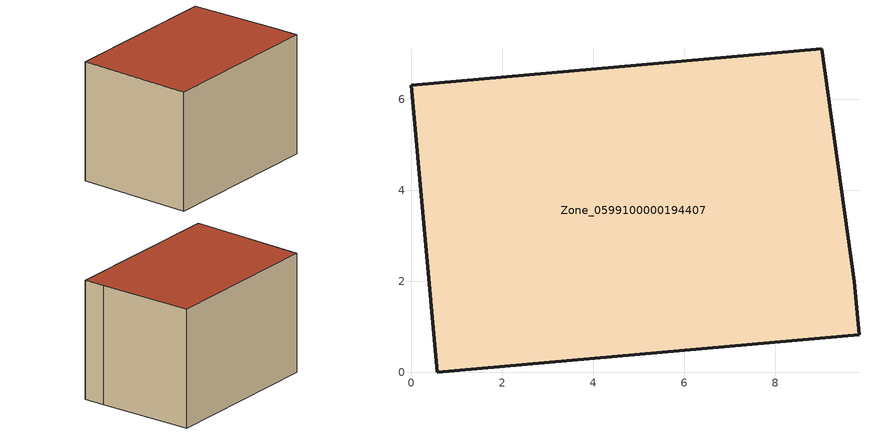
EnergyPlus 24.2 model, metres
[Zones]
Zone_0599100000194407
 floor ground (C_G): 9.02,7.11 9.73,2 9.84,0.82 0.57,0 0,6.31 z0
 wall outside (C_F): 0.57,0 9.84,0.82 9.73,2 9.02,7.11 0,6.31 0.57,0 z0:6.58
 roof outside (C_R): 9.73,2 9.02,7.11 0,6.31 0.57,0 9.84,0.82 z6.58
[BUILDING]
Pand.0599100000194407: North Axis=0; Terrain=City; Loads Convergence Tolerance Value=0.04; Temperature Convergence Tolerance Value=0.4; Solar Distribution=FullExterior; Maximum Number of Warmup Days=25; Minimum Number of Warmup Days=1
[Site:Location]
Rotterdam.The.Hague.AP_ZH_NLD Design_Conditions: Latitude=51.96; Longitude=4.45; Time Zone=1; Elevation=-4.5
[SITE:GROUNDTEMPERATURE:BUILDINGSURFACE]
18, 18, 18, 18, 18, 18, 18, 18, 18, 18, 18, 18
[MATERIAL] Thermal Absorptance=0.9; Solar Absorptance=0.7; Visible Absorptance=0.7
Name | Roughness | Thickness | Conductivity | Density | Specific Heat
G.TI.1946-1964 | MediumSmooth | 0.15 | 1 | 540 | 1210
F.TI.1946-1964 | Rough | 0.3 | 0.857143 | 1920 | 840
R.TI.1946-1964 | MediumRough | 0.2 | 0.277778 | 1500 | 1000
[CONSTRUCTION]
C_G: G.TI.1946-1964
C_F: F.TI.1946-1964
C_R: R.TI.1946-1964
[ZONE]
Zone_0599100000194407: Type=1; Multiplier=1; Ceiling Height=Autocalculate; Volume=Autocalculate; Floor Area=autocalculate; Part of Total Floor Area=Yes
[ZONEINFILTRATION:DESIGNFLOWRATE]
Infil_Zone_0599100000194407: Zone or ZoneList or Space or SpaceList=Zone_0599100000194407; Schedule=AlwaysOn; Design Flow Rate Calculation Method=Flow/Area; Flow Rate per Floor Area=0.003; Constant Term Coefficient=1; Temperature Term Coefficient=0; Velocity Term Coefficient=0; Velocity Squared Term Coefficient=0
[HVACTEMPLATE:ZONE:IDEALLOADSAIRSYSTEM]
Zone_0599100000194407: Maximum Heating Supply Air Temperature=50; Minimum Cooling Supply Air Temperature=13; Maximum Heating Supply Air Humidity Ratio=0.0156; Minimum Cooling Supply Air Humidity Ratio=0.0077; Heating Limit=NoLimit; Cooling Limit=NoLimit; Dehumidification Control Type=ConstantSensibleHeatRatio; Cooling Sensible Heat Ratio=0.7; Dehumidification Setpoint=60; Humidification Control Type=None; Humidification Setpoint=30; Outdoor Air Method=None; Outdoor Air Flow Rate per Person=0.00944; Outdoor Air Flow Rate per Zone Floor Area=0; Outdoor Air Flow Rate per Zone=0; Demand Controlled Ventilation Type=None; Outdoor Air Economizer Type=NoEconomizer; Heat Recovery Type=None; Sensible Heat Recovery Effectiveness=0.7; Latent Heat Recovery Effectiveness=0.65
[ZONECONTROL:THERMOSTAT]
ThermostatControl_Zone_0599100000194407: Zone or ZoneList=Zone_0599100000194407; Control Type Schedule=DualSetpointControlType; Control 1=Thermostat_Zone_0599100000194407; Temperature Difference Between Cutout And Setpoint=0
[THERMOSTATSETPOINT:DUALSETPOINT]
Thermostat_Zone_0599100000194407: Heating Setpoint Temperature Schedule=HeatingSetpoint_Zone_0599100000194407; Cooling Setpoint Temperature Schedule=CoolingSetpoint_Zone_0599100000194407
[SCHEDULE:COMPACT]
HeatingSetpoint_Zone_0599100000194407: Through: 12/31, For: AllDays, Until: 24:00, 21
CoolingSetpoint_Zone_0599100000194407: Through: 12/31, For: AllDays, Until: 24:00, 24
DualSetpointControlType: Through: 12/31, For: AllDays, Until: 24:00, 4
AlwaysOn: Through: 12/31, For: AllDays, Until: 24:00, 1
